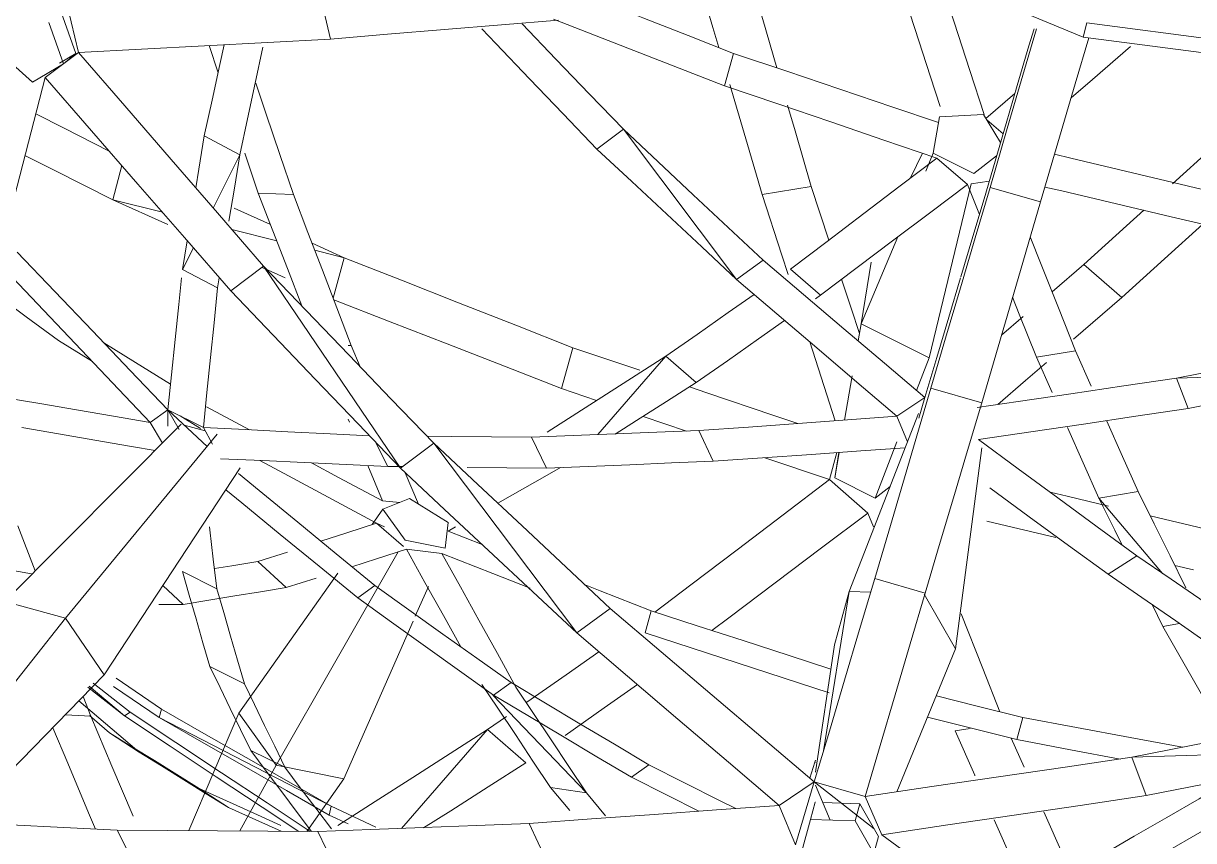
# Model space of a CAD drawing. Header units: inches. Extents: x -1427 to 2274, y -2183 to 260.
# Drawn here: x 790.158 to 793.726, y -436.696 to -434.205 of the extents above; entities that cross this region are included whole.
import ezdxf

# ---------------------------------------------------------------- set-up
doc = ezdxf.new("R2010")
doc.units = ezdxf.units.IN
doc.header["$MEASUREMENT"] = 0
doc.layers.add('G-IMPT', color=8, linetype='Continuous', lineweight=9)

# ---------------------------------------------------------------- blocks, each defined once
blk = doc.blocks.new('Family - ___-2596914-_A1004 - Light Fixture Schedule')
at = {"layer": 'G-IMPT'}
for p, q in [((-15.8724, -433.923), (-15.0913, -434.2466)), ((-17.3857, -434.2529), (-17.4207, -434.1068)), ((-18.1541, -434.2937), (-18.1876, -434.1537)), ((-18.2075, -434.1712), (-18.1627, -434.2973)), ((-18.2449, -434.2026), (-18.2001, -434.3287)), ((-15.0913, -434.2466), (-15.0797, -434.2034)), ((-15.0797, -434.2034), (-14.253, -434.3123)), ((-15.0913, -434.2466), (-14.253, -434.3569)), ((-18.3974, -434.2926), (-18.2944, -434.3843)), ((-18.2558, -434.3697), (-18.1541, -434.2937)), ((-18.2121, -434.3265), (-18.1627, -434.2973)), ((-18.2001, -434.3287), (-18.1627, -434.2973)), ((-17.7287, -434.3554), (-17.7563, -434.2726)), ((-16.1571, -434.2966), (-16.1843, -434.3955)), ((-18.2944, -434.3843), (-18.2001, -434.3287)), ((-15.3875, -434.4947), (-15.2995, -434.4193)), ((-15.548, -434.6012), (-15.5295, -434.4896)), ((-15.5295, -434.4896), (-15.3949, -434.4824)), ((-15.3949, -434.4824), (-15.3431, -434.568)), ((-15.3851, -434.4986), (-15.3354, -434.5418)), ((-17.6619, -434.6054), (-17.7707, -434.5482)), ((-16.574, -434.588), (-16.4931, -434.5277)), ((-16.1477, -434.986), (-16.4931, -434.5277)), ((-17.6619, -434.6054), (-17.7435, -434.7681)), ((-17.6061, -434.7225), (-17.6469, -434.6003)), ((-15.5815, -434.6004), (-15.6171, -434.6764)), ((-15.548, -434.6012), (-15.5713, -434.656)), ((-15.548, -434.6012), (-15.4248, -434.6629)), ((-15.4441, -434.6964), (-15.537, -434.6156)), ((-15.4248, -434.6629), (-15.3551, -434.6089)), ((-18.0219, -434.6387), (-18.0495, -434.7427)), ((-15.4324, -434.6945), (-15.5609, -435.2245)), ((-15.3776, -434.6856), (-15.4324, -434.6945)), ((-17.4988, -434.727), (-17.6061, -434.7225)), ((-15.9202, -434.7019), (-16.0701, -434.7262)), ((-15.9202, -434.7019), (-15.8666, -434.8657)), ((-15.4076, -434.7876), (-15.4441, -434.6964)), ((-15.375, -434.7053), (-15.2214, -434.749)), ((-17.8986, -434.7805), (-18.0495, -434.7427)), ((-17.8818, -434.8186), (-18.0495, -434.7427)), ((-17.68, -434.768), (-17.5693, -434.8179)), ((-17.55, -434.8678), (-17.6869, -434.8335)), ((-17.8229, -434.8676), (-17.8372, -434.9552)), ((-15.6562, -434.8562), (-15.7684, -435.1205)), ((-15.4273, -434.8548), (-15.4639, -434.9776)), ((-17.8041, -434.8892), (-17.8372, -434.9552)), ((-17.4421, -434.8752), (-17.3441, -434.9193)), ((-17.3441, -434.9193), (-17.4338, -434.8968)), ((-17.3441, -434.9193), (-17.3778, -435.043)), ((-16.1477, -434.986), (-16.0671, -434.9268)), ((-15.7684, -435.1205), (-15.7372, -434.9327)), ((-15.1858, -435.0235), (-15.0889, -434.9406)), ((-15.0889, -434.9406), (-14.9736, -435.0409)), ((-17.7301, -435.0113), (-17.8372, -434.9552)), ((-17.7301, -435.0113), (-17.725, -434.9806)), ((-17.69, -435.0205), (-17.5899, -434.9456)), ((-17.1727, -435.5612), (-17.5899, -434.9456)), ((-15.8919, -435.0338), (-15.9833, -434.9543)), ((-15.8919, -435.0338), (-15.9071, -435.0445)), ((-14.9736, -435.0409), (-15.1203, -435.1673)), ((-15.7773, -435.1731), (-15.7684, -435.1205)), ((-15.5609, -435.2245), (-15.7684, -435.1205)), ((-15.3402, -435.1558), (-15.2739, -435.099)), ((-18.112, -435.2359), (-18.2153, -435.1718)), ((-17.3226, -435.1874), (-17.3319, -435.1869)), ((-17.3226, -435.1874), (-17.2952, -435.2519)), ((-16.6468, -435.1937), (-16.6812, -435.3184)), ((-16.6468, -435.1937), (-16.4426, -435.2626)), ((-16.3634, -435.2195), (-16.5711, -435.4583)), ((-16.2706, -435.3003), (-16.3634, -435.2195)), ((-15.5993, -435.3243), (-15.5609, -435.2245)), ((-15.1143, -435.2034), (-15.2332, -435.2227)), ((-15.1859, -435.3301), (-15.2332, -435.2227)), ((-15.1143, -435.2034), (-15.0666, -435.3107)), ((-14.1962, -435.2664), (-14.8063, -435.2866)), ((-15.8185, -435.4144), (-15.7955, -435.2799)), ((-14.771, -435.3789), (-14.8063, -435.2866)), ((-16.5745, -435.3547), (-16.6812, -435.3184)), ((-15.4004, -435.3619), (-15.5561, -435.3175)), ((-17.7644, -435.3737), (-17.6328, -435.4439)), ((-15.5738, -435.3459), (-15.6589, -435.4029)), ((-15.5738, -435.3459), (-15.5926, -435.409)), ((-17.8823, -435.3831), (-17.9358, -435.4213)), ((-17.8819, -435.4334), (-17.8823, -435.3831)), ((-17.8476, -435.4434), (-17.8823, -435.3831)), ((-17.7619, -435.4944), (-17.8823, -435.3831)), ((-17.7735, -435.4369), (-17.8823, -435.3831)), ((-17.7823, -435.4404), (-17.8445, -435.4018)), ((-16.3001, -435.448), (-16.4325, -435.403)), ((-15.5933, -435.3948), (-15.8047, -435.9368)), ((-15.6267, -435.4804), (-15.6589, -435.4029)), ((-17.8415, -435.4272), (-18.3791, -435.9677)), ((-17.8986, -435.4845), (-17.9358, -435.4213)), ((-17.7677, -435.4475), (-17.8317, -435.4299)), ((-17.7456, -435.4877), (-17.7735, -435.4369)), ((-17.3278, -435.4208), (-17.3319, -435.4111)), ((-17.7314, -435.4575), (-18.1938, -436.0186)), ((-16.7272, -435.5611), (-16.7736, -435.4661)), ((-16.2193, -435.54), (-16.2629, -435.4466)), ((-15.7253, -435.6523), (-15.6593, -435.4805)), ((-17.2111, -435.5558), (-17.2491, -435.4813)), ((-17.1727, -435.5612), (-17.0707, -435.4852)), ((-16.635, -436.0632), (-17.0707, -435.4852)), ((-15.8421, -435.5137), (-15.8647, -435.596)), ((-15.8485, -435.5906), (-15.8353, -435.5132)), ((-15.8485, -435.5906), (-15.8357, -435.5133)), ((-15.4004, -435.499), (-15.4799, -436.1122)), ((-15.8647, -435.596), (-16.0618, -435.529)), ((-17.6612, -435.56), (-18.0755, -436.1913)), ((-17.2269, -435.6606), (-17.2722, -435.553)), ((-17.2111, -435.5558), (-17.1662, -435.5563)), ((-17.158, -435.5749), (-17.1174, -435.6704)), ((-15.7476, -435.6979), (-15.8647, -435.596)), ((-15.7253, -435.6523), (-15.8485, -435.5906)), ((-15.68, -435.6172), (-15.7253, -435.6523)), ((-17.1447, -435.6533), (-17.2259, -435.6862)), ((-17.0274, -435.7268), (-17.1447, -435.6533)), ((-14.9232, -435.6325), (-15.0439, -435.6521)), ((-14.8493, -435.8819), (-15.0439, -435.6521)), ((-17.2259, -435.6862), (-17.2589, -435.7331)), ((-17.1746, -435.6654), (-17.2269, -435.6606)), ((-17.1587, -435.7801), (-17.2259, -435.6862)), ((-17.2209, -435.74), (-17.2453, -435.7286)), ((-17.1638, -435.7998), (-17.2453, -435.7286)), ((-17.0274, -435.7268), (-17.0361, -435.8052)), ((-15.7307, -435.74), (-15.7476, -435.6979)), ((-15.1748, -435.7721), (-15.385, -435.7226)), ((-14.8865, -435.7066), (-14.7198, -435.7462)), ((-18.3391, -435.7366), (-18.2864, -435.8744)), ((-17.0045, -435.74), (-17.0277, -435.7531)), ((-17.0277, -435.7531), (-16.9232, -435.7941)), ((-17.0361, -435.8052), (-17.1587, -435.7801)), ((-17.6078, -435.8459), (-17.5171, -435.8166)), ((-17.1794, -435.8162), (-17.552, -436.4663)), ((-17.046, -435.8212), (-17.1542, -435.8082)), ((-15.0154, -435.8844), (-14.9273, -435.8285)), ((-17.521, -435.925), (-17.6078, -435.8459)), ((-14.7543, -435.8709), (-14.8117, -435.8574)), ((-17.8375, -435.8756), (-17.7329, -435.9283)), ((-17.3631, -435.8806), (-17.6651, -436.3083)), ((-17.4293, -435.8958), (-17.521, -435.925)), ((-15.5728, -435.9416), (-15.7264, -435.8978)), ((-17.8351, -435.9763), (-17.8969, -435.9191)), ((-17.3031, -435.9562), (-17.2509, -435.9189)), ((-17.0872, -435.9215), (-17.1273, -436.0126)), ((-15.8047, -435.9368), (-15.8831, -436.4229)), ((-15.8047, -435.9368), (-15.8495, -436.0995)), ((-15.8047, -435.9368), (-15.7387, -435.939)), ((-18.3791, -435.9677), (-18.1938, -436.0186)), ((-17.8351, -435.9763), (-17.9096, -435.9765)), ((-15.4799, -436.1122), (-15.5762, -435.9446)), ((-14.848, -436.0432), (-14.8812, -435.9769)), ((-16.635, -436.0632), (-16.5334, -435.9886)), ((-16.4087, -435.996), (-16.4267, -436.0633)), ((-18.1938, -436.0186), (-18.6834, -436.636)), ((-18.0755, -436.1913), (-18.1938, -436.0186)), ((-17.1336, -436.027), (-17.3455, -436.5085)), ((-14.7972, -436.0349), (-14.848, -436.0432)), ((-15.9071, -436.488), (-15.8495, -436.0995)), ((-15.6594, -436.5475), (-15.4799, -436.1122)), ((-18.5159, -436.642), (-18.0755, -436.1913)), ((-17.648, -436.2183), (-17.754, -436.1659)), ((-18.126, -436.2288), (-18.0144, -436.316)), ((-18.0144, -436.316), (-18.122, -436.2258)), ((-17.9966, -436.305), (-18.1096, -436.2166)), ((-17.9084, -436.321), (-18.0474, -436.2264)), ((-18.0396, -436.2013), (-17.9016, -436.2954)), ((-16.8888, -436.2527), (-16.8355, -436.2146)), ((-18.1399, -436.2572), (-18.1169, -436.3173)), ((-16.6053, -436.5511), (-16.8907, -436.2527)), ((-17.9016, -436.2954), (-17.9084, -436.321)), ((-18.1169, -436.3173), (-18.1941, -436.3127)), ((-18.0597, -436.3677), (-18.121, -436.3154)), ((-18.0144, -436.316), (-17.9966, -436.305)), ((-17.3836, -436.5915), (-17.9084, -436.321)), ((-17.6651, -436.3083), (-17.8183, -436.6659)), ((-17.6651, -436.3083), (-17.552, -436.4663)), ((-16.9071, -436.3578), (-16.8497, -436.3177)), ((-15.2749, -436.3211), (-15.2929, -436.3884)), ((-17.9694, -436.4266), (-18.0597, -436.3677)), ((-16.9071, -436.3578), (-17.169, -436.659)), ((-16.7901, -436.4597), (-16.9071, -436.3578)), ((-15.4361, -436.3544), (-15.4816, -436.3618)), ((-15.3109, -436.3839), (-15.2714, -436.4728)), ((-17.5255, -436.4723), (-17.6293, -436.4219)), ((-14.1736, -436.417), (-14.9431, -436.4424)), ((-14.8986, -436.5588), (-14.9431, -436.4424)), ((-17.552, -436.4663), (-17.6619, -436.667)), ((-17.3455, -436.5085), (-17.552, -436.4663)), ((-16.4154, -436.4654), (-16.4687, -436.5034)), ((-15.9092, -436.4573), (-15.9243, -436.5061)), ((-15.9071, -436.4506), (-15.9092, -436.4573)), ((-15.9071, -436.4579), (-15.9092, -436.4573)), ((-17.4579, -436.6685), (-17.3455, -436.5085)), ((-17.697, -436.5955), (-17.7861, -436.5374)), ((-16.6053, -436.5511), (-16.7152, -436.5343)), ((-16.6566, -436.6044), (-16.7152, -436.5343)), ((-15.9112, -436.5172), (-16.0185, -436.5891)), ((-15.9112, -436.5172), (-15.9685, -436.7093)), ((-15.7287, -436.66), (-15.9112, -436.5172)), ((-15.7556, -436.5616), (-15.9112, -436.5172)), ((-15.8629, -436.6337), (-15.9071, -436.5272)), ((-16.6053, -436.5511), (-16.5471, -436.6212)), ((-15.9082, -436.579), (-15.9227, -436.6317)), ((-15.9082, -436.579), (-15.9222, -436.6317)), ((-15.9071, -436.5791), (-15.9082, -436.579)), ((-15.7725, -436.5837), (-15.8852, -436.5798)), ((-15.7725, -436.5837), (-15.7865, -436.6363)), ((-15.7725, -436.5837), (-15.7153, -436.6833)), ((-15.7049, -436.6787), (-15.7556, -436.5616)), ((-17.3836, -436.5915), (-17.39, -436.6183)), ((-17.3319, -436.6453), (-17.39, -436.6183)), ((-17.3836, -436.5915), (-17.2476, -436.655)), ((-15.9685, -436.7093), (-16.0185, -436.5891)), ((-16.7253, -436.7619), (-16.7803, -436.6442)), ((-15.9222, -436.6317), (-15.9489, -436.7283)), ((-15.9222, -436.6317), (-15.7865, -436.6363)), ((-15.7865, -436.6363), (-15.7293, -436.7359)), ((-17.9763, -436.782), (-18.0363, -436.6643)), ((-17.366, -436.7886), (-17.4244, -436.6687)), ((-15.7293, -436.7359), (-15.7153, -436.6833))]:
    blk.add_line(p, q, dxfattribs=at)
at = {"layer": 'G-IMPT', "flags": 128}
for points in [[(-15.5275, -434.4588), (-15.5569, -434.3678), (-15.6046, -434.2206), (-15.6522, -434.0733)], [(-15.5292, -434.0652), (-15.4848, -434.2011), (-15.4367, -434.3484), (-15.3929, -434.4824)], [(-16.0889, -434.1228), (-16.0683, -434.1936), (-16.0253, -434.341)], [(-16.2021, -434.2789), (-16.2201, -434.2179), (-16.2427, -434.1413)], [(-17.3857, -434.2529), (-17.2119, -434.2384), (-17.0381, -434.2239), (-16.8643, -434.2094), (-16.6905, -434.195)], [(-16.1843, -434.3955), (-16.3226, -434.3416), (-16.4608, -434.2876), (-16.5991, -434.2337), (-16.7056, -434.1922)], [(-16.4796, -434.1697), (-16.4335, -434.1878), (-16.2953, -434.2422), (-16.1571, -434.2966)], [(-16.9246, -434.2215), (-16.8816, -434.2664), (-16.779, -434.3736), (-16.6765, -434.4808), (-16.574, -434.588)], [(-16.4931, -434.5277), (-16.596, -434.4208), (-16.6989, -434.3138), (-16.8018, -434.2069)], [(-15.2339, -434.2215), (-15.27, -434.3452), (-15.3225, -434.5252), (-15.375, -434.7053)], [(-15.241, -434.2215), (-15.2564, -434.2734), (-15.2923, -434.3948)], [(-18.1541, -434.2937), (-17.962, -434.2835), (-17.7699, -434.2733), (-17.5778, -434.2631), (-17.3857, -434.2529)], [(-15.2214, -434.749), (-15.1684, -434.5691), (-15.1154, -434.3892), (-15.074, -434.2489)], [(-17.5899, -434.9456), (-17.7309, -434.7826), (-17.872, -434.6197), (-18.013, -434.4567), (-18.1541, -434.2937)], [(-17.7101, -434.2701), (-17.7232, -434.3302), (-17.7469, -434.4392), (-17.7707, -434.5482)], [(-17.6619, -434.6054), (-17.6386, -434.4962), (-17.6153, -434.387), (-17.592, -434.2778)], [(-16.1571, -434.2966), (-15.9951, -434.3512), (-15.8332, -434.4059), (-15.6713, -434.4605), (-15.5325, -434.5073)], [(-14.9468, -434.2757), (-15.0631, -434.3759), (-15.1279, -434.4318)], [(-18.4273, -435.0323), (-18.3844, -434.8666), (-18.3415, -434.701), (-18.2986, -434.5354), (-18.2558, -434.3697)], [(-18.2558, -434.3697), (-18.1143, -434.5324), (-17.9729, -434.6951), (-17.8314, -434.8578), (-17.69, -435.0205)], [(-17.6136, -434.387), (-17.5817, -434.4815), (-17.5402, -434.6043), (-17.4988, -434.727)], [(-15.537, -434.6156), (-15.6988, -434.5606), (-15.8606, -434.5055), (-16.0225, -434.4505), (-16.1843, -434.3955)], [(-16.0701, -434.7262), (-16.1201, -434.5568), (-16.1688, -434.3918)], [(-15.2923, -434.3948), (-15.326, -434.5098), (-15.3598, -434.6248), (-15.3935, -434.7398), (-15.4273, -434.8548)], [(-18.2845, -434.4809), (-18.1984, -434.5245), (-18.0607, -434.5941)], [(-15.9923, -434.4543), (-15.9695, -434.5324), (-15.9202, -434.7019)], [(-14.8184, -434.6943), (-14.7, -434.5865), (-14.5704, -434.4685)], [(-17.7707, -434.5482), (-17.7873, -434.6499), (-17.7966, -434.7068)], [(-16.0671, -434.9268), (-16.1736, -434.8271), (-16.2801, -434.7273), (-16.3866, -434.6275), (-16.4931, -434.5277)], [(-16.574, -434.588), (-16.4674, -434.6875), (-16.3608, -434.787), (-16.2542, -434.8865), (-16.1477, -434.986)], [(-18.0495, -434.7427), (-18.2306, -434.6516), (-18.3174, -434.6079)], [(-17.696, -434.8083), (-17.679, -434.7069), (-17.6619, -434.6054)], [(-15.9833, -434.9543), (-15.8717, -434.8696), (-15.7601, -434.7849), (-15.6486, -434.7003), (-15.537, -434.6156)], [(-15.1787, -434.6042), (-15.1291, -434.616), (-14.9625, -434.6555), (-14.7959, -434.6951), (-14.6293, -434.7346)], [(-17.4731, -435.0664), (-17.5175, -434.9518), (-17.5618, -434.8372), (-17.6061, -434.7225)], [(-17.4988, -434.727), (-17.4547, -434.8421), (-17.4107, -434.9572), (-17.3666, -435.0723), (-17.3226, -435.1874)], [(-15.991, -434.9709), (-16.01, -434.912), (-16.0701, -434.7262)], [(-15.4441, -434.6964), (-15.5561, -434.7807), (-15.668, -434.8651), (-15.7799, -434.9494), (-15.8919, -435.0338)], [(-15.375, -434.7053), (-15.4203, -434.8583), (-15.4655, -435.0114), (-15.5108, -435.1644), (-15.5561, -435.3175)], [(-14.6566, -434.8335), (-14.8233, -434.7943), (-14.99, -434.7551), (-15.1567, -434.716), (-15.2081, -434.7039)], [(-15.4004, -435.3619), (-15.3557, -435.2087), (-15.3109, -435.0555), (-15.2661, -434.9023), (-15.2214, -434.749)], [(-15.0889, -434.9406), (-14.9593, -434.8226), (-14.9067, -434.7747)], [(-14.7261, -434.8171), (-14.8434, -434.9232), (-14.9736, -435.0409)], [(-15.2525, -434.8554), (-15.2189, -434.9401), (-15.1666, -435.0718), (-15.1143, -435.2034)], [(-17.8823, -435.3831), (-17.9969, -435.2628), (-18.1116, -435.1426), (-18.2262, -435.0223), (-18.3408, -434.902)], [(-18.3936, -434.9397), (-18.2792, -435.0601), (-18.1647, -435.1805), (-18.0502, -435.3009), (-17.9358, -435.4213)], [(-17.3441, -434.9193), (-17.1698, -434.9879), (-16.9954, -435.0565), (-16.8211, -435.1251), (-16.6468, -435.1937)], [(-15.5738, -435.3459), (-15.6972, -435.2412), (-15.8205, -435.1364), (-15.9438, -435.0316), (-16.0671, -434.9268)], [(-17.8399, -434.9806), (-17.8485, -435.0622), (-17.8598, -435.1692), (-17.871, -435.2761), (-17.8823, -435.3831)], [(-17.5239, -434.9806), (-17.5464, -434.9704), (-17.5942, -434.9488)], [(-17.0707, -435.4852), (-17.2005, -435.3503), (-17.3303, -435.2154), (-17.4601, -435.0805), (-17.5899, -434.9456)], [(-15.4648, -434.9806), (-15.5006, -435.1004), (-15.5372, -435.2232), (-15.5738, -435.3459)], [(-17.7735, -435.4369), (-17.7626, -435.3305), (-17.7518, -435.2241), (-17.741, -435.1177), (-17.7301, -435.0113)], [(-16.1477, -434.986), (-16.0255, -435.0902), (-15.9033, -435.1944), (-15.7811, -435.2987), (-15.6589, -435.4029)], [(-15.8276, -434.9853), (-15.7988, -435.0733), (-15.7735, -435.1508)], [(-18.2153, -435.1718), (-18.3137, -435.0993), (-18.412, -435.0267)], [(-17.69, -435.0205), (-17.5606, -435.1556), (-17.4313, -435.2908), (-17.302, -435.426), (-17.1727, -435.5612)], [(-16.6812, -435.3184), (-16.8556, -435.2504), (-17.03, -435.1824), (-17.2044, -435.1144), (-17.3762, -435.0473)], [(-16.3634, -435.2195), (-16.2684, -435.1532), (-16.1734, -435.0869), (-16.0941, -435.0316)], [(-15.2332, -435.2227), (-15.2859, -435.0911), (-15.3064, -435.0401)], [(-16.0013, -435.1108), (-16.0813, -435.1671), (-16.176, -435.2337), (-16.2706, -435.3003)], [(-18.0774, -435.1784), (-17.9807, -435.2388), (-17.8741, -435.3053)], [(-15.8469, -435.4165), (-15.8899, -435.2835), (-15.9246, -435.1763)], [(-14.2311, -435.173), (-14.3749, -435.2014), (-14.5187, -435.2298), (-14.6625, -435.2582), (-14.8063, -435.2866)], [(-16.7254, -435.4513), (-16.6349, -435.3933), (-16.5444, -435.3354), (-16.4539, -435.2775), (-16.3634, -435.2195)], [(-15.2031, -435.2386), (-15.267, -435.2938), (-15.3515, -435.3666)], [(-14.771, -435.3789), (-14.6273, -435.3508), (-14.4836, -435.3227), (-14.3399, -435.2946), (-14.1962, -435.2664)], [(-16.2706, -435.3003), (-16.3616, -435.358), (-16.4525, -435.4157), (-16.5182, -435.4574)], [(-14.8063, -435.2866), (-14.9673, -435.3102), (-15.1284, -435.3339), (-15.2894, -435.3575), (-15.414, -435.3758)], [(-16.2915, -435.3135), (-16.2383, -435.3315), (-16.0341, -435.4004), (-15.9609, -435.4251)], [(-15.5561, -435.3175), (-15.5987, -435.4626), (-15.6412, -435.6077), (-15.6838, -435.7527), (-15.7264, -435.8978)], [(-17.9358, -435.4213), (-18.0478, -435.4023), (-18.1599, -435.3833), (-18.2719, -435.3643), (-18.384, -435.3453)], [(-15.5728, -435.9416), (-15.5297, -435.7967), (-15.4866, -435.6517), (-15.4435, -435.5068), (-15.4004, -435.3619)], [(-15.6589, -435.4029), (-15.8099, -435.4138), (-15.9609, -435.4247), (-16.1119, -435.4357), (-16.2629, -435.4466)], [(-15.4102, -435.4739), (-15.2504, -435.4502), (-15.0906, -435.4264), (-14.9308, -435.4027), (-14.771, -435.3789)], [(-18.3271, -435.4372), (-18.2157, -435.4563), (-18.1042, -435.4755), (-17.9928, -435.4947), (-17.9209, -435.507)], [(-17.2675, -435.4621), (-17.3874, -435.4561), (-17.5161, -435.4497), (-17.6448, -435.4433), (-17.7735, -435.4369)], [(-15.0439, -435.6521), (-15.0912, -435.5448), (-15.1386, -435.4374)], [(-15.0188, -435.418), (-14.971, -435.5252), (-14.9232, -435.6325)], [(-16.7736, -435.4661), (-16.8948, -435.4652), (-17.0161, -435.4643), (-17.0913, -435.4637)], [(-16.2629, -435.4466), (-16.3905, -435.4515), (-16.5182, -435.4563), (-16.6459, -435.4612), (-16.7736, -435.4661)], [(-14.9273, -435.8285), (-15.0481, -435.7398), (-15.1688, -435.6512), (-15.2895, -435.5626), (-15.4102, -435.4739)], [(-16.5334, -435.9886), (-16.6677, -435.8628), (-16.802, -435.7369), (-16.9363, -435.6111), (-17.0707, -435.4852)], [(-16.2193, -435.54), (-16.0693, -435.5295), (-15.9193, -435.5191), (-15.7693, -435.5086), (-15.634, -435.4992)], [(-17.7212, -435.532), (-17.5937, -435.538), (-17.4662, -435.5439), (-17.3386, -435.5499), (-17.2111, -435.5558)], [(-17.2453, -435.7286), (-17.3795, -435.6566), (-17.5138, -435.5845), (-17.6011, -435.5376)], [(-17.4435, -435.545), (-17.3612, -435.5889), (-17.2269, -435.6606)], [(-16.7272, -435.5611), (-16.6002, -435.5558), (-16.4732, -435.5505), (-16.3463, -435.5452), (-16.2193, -435.54)], [(-17.2509, -435.9189), (-17.3685, -435.8222), (-17.486, -435.7255), (-17.6036, -435.6287), (-17.6663, -435.5772)], [(-17.1727, -435.5612), (-17.0383, -435.6867), (-16.9038, -435.8122), (-16.7694, -435.9377), (-16.635, -436.0632)], [(-16.9692, -435.5585), (-16.8482, -435.5598), (-16.7272, -435.5611)], [(-16.6844, -435.5593), (-16.7326, -435.5865), (-16.831, -435.642), (-16.8761, -435.6675)], [(-16.3968, -435.9998), (-16.2869, -435.9164), (-16.1462, -435.8096), (-16.0054, -435.7028), (-15.8647, -435.596)], [(-15.3758, -435.6213), (-15.2557, -435.709), (-15.1355, -435.7967), (-15.0154, -435.8844)], [(-17.7051, -435.627), (-17.6567, -435.6667), (-17.5389, -435.7632), (-17.421, -435.8597), (-17.3031, -435.9562)], [(-15.1922, -435.634), (-15.1401, -435.6464), (-15.014, -435.6763)], [(-14.972, -435.7957), (-14.9949, -435.7499), (-15.0439, -435.6521)], [(-14.9232, -435.6325), (-14.8747, -435.7303), (-14.8262, -435.8281), (-14.7777, -435.9258)], [(-17.4153, -435.7836), (-17.3359, -435.758), (-17.2453, -435.7286)], [(-15.7476, -435.6979), (-15.8888, -435.8043), (-16.03, -435.9107), (-16.1712, -436.0171), (-16.2229, -436.0561)], [(-17.7329, -435.9283), (-17.7433, -435.8387), (-17.7537, -435.7492), (-17.7548, -435.74)], [(-17.1542, -435.8082), (-17.2459, -435.8374), (-17.3209, -435.8613)], [(-16.9887, -436.1055), (-17.0417, -436.0103), (-17.0979, -435.9092), (-17.1542, -435.8082)], [(-16.7769, -435.9264), (-16.8912, -435.8818), (-17.046, -435.8212)], [(-17.046, -435.8212), (-16.9898, -435.923), (-16.9335, -436.0247), (-16.8772, -436.1264), (-16.821, -436.2281)], [(-14.5113, -436.1133), (-14.6153, -436.0421), (-14.7193, -435.9709), (-14.8233, -435.8997), (-14.9273, -435.8285)], [(-18.537, -435.8389), (-18.4571, -435.8536), (-18.3772, -435.8684), (-18.2973, -435.8831)], [(-17.74, -435.8669), (-17.6864, -435.8584), (-17.6078, -435.8459)], [(-17.8375, -435.8756), (-17.8166, -435.9482), (-17.7957, -436.0207), (-17.7748, -436.0933), (-17.754, -436.1659)], [(-15.7264, -435.8978), (-15.7726, -436.0527), (-15.8188, -436.2075), (-15.865, -436.3624), (-15.9112, -436.5172)], [(-15.0154, -435.8844), (-14.9121, -435.9556), (-14.8089, -436.0268), (-14.7057, -436.098), (-14.6025, -436.1692)], [(-17.521, -435.925), (-17.5995, -435.9378), (-17.678, -435.9506), (-17.7566, -435.9635), (-17.8351, -435.9763)], [(-17.648, -436.2183), (-17.6692, -436.1458), (-17.6904, -436.0733), (-17.7116, -436.0008), (-17.7329, -435.9283)], [(-16.8355, -436.2146), (-16.9393, -436.1406), (-17.0432, -436.0667), (-17.147, -435.9928), (-17.2509, -435.9189)], [(-16.6097, -435.9171), (-16.5634, -435.9353), (-16.4087, -435.996)], [(-15.7556, -436.5616), (-15.7099, -436.4066), (-15.6642, -436.2516), (-15.6185, -436.0966), (-15.5728, -435.9416)], [(-17.3031, -435.9562), (-17.1996, -436.0303), (-17.096, -436.1044), (-16.9924, -436.1785), (-16.8888, -436.2527)], [(-15.9112, -436.5172), (-16.0668, -436.3851), (-16.2223, -436.2529), (-16.3778, -436.1208), (-16.5334, -435.9886)], [(-16.4087, -435.996), (-16.2683, -436.0414), (-16.128, -436.0868), (-15.9877, -436.1321), (-15.8605, -436.1733)], [(-15.4635, -436.0054), (-15.3975, -436.1714), (-15.3451, -436.3035)], [(-14.6774, -436.3432), (-14.7343, -436.2432), (-14.7911, -436.1432), (-14.848, -436.0432)], [(-16.635, -436.0632), (-16.4808, -436.1946), (-16.3267, -436.3261), (-16.1726, -436.4576), (-16.0185, -436.5891)], [(-15.8656, -436.2458), (-16.0058, -436.2001), (-16.1461, -436.1545), (-16.2864, -436.1089), (-16.4267, -436.0633)], [(-16.7873, -436.2741), (-16.6674, -436.1905), (-16.5675, -436.1208)], [(-17.754, -436.1659), (-17.7228, -436.2299), (-17.6916, -436.2939), (-17.6605, -436.3579), (-17.6293, -436.4219)], [(-17.5255, -436.4723), (-17.5561, -436.4088), (-17.5868, -436.3453), (-17.6174, -436.2818), (-17.648, -436.2183)], [(-16.7152, -436.5343), (-16.7687, -436.4538), (-16.8222, -436.3733), (-16.8757, -436.2928), (-16.9241, -436.2201)], [(-16.4154, -436.4654), (-16.5204, -436.4027), (-16.6254, -436.34), (-16.7304, -436.2773), (-16.8355, -436.2146)], [(-16.821, -436.2281), (-16.767, -436.3088), (-16.7131, -436.3896), (-16.6592, -436.4704), (-16.6053, -436.5511)], [(-16.4504, -436.2206), (-16.5512, -436.2916), (-16.6707, -436.3757)], [(-16.8888, -436.2527), (-16.7838, -436.3153), (-16.6787, -436.378), (-16.5737, -436.4407), (-16.4687, -436.5034)], [(-15.5388, -436.2549), (-15.418, -436.2852), (-15.2749, -436.3211)], [(-18.1528, -436.2704), (-18.0926, -436.3216), (-18.031, -436.3741), (-17.9694, -436.4266)], [(-17.9016, -436.2954), (-17.7721, -436.3694), (-17.6426, -436.4434), (-17.5131, -436.5174), (-17.3836, -436.5915)], [(-14.2176, -436.2991), (-14.399, -436.335), (-14.5803, -436.3708), (-14.7617, -436.4066), (-14.9431, -436.4424)], [(-18.1169, -436.3173), (-18.0522, -436.4697), (-17.9874, -436.6221)], [(-18.0144, -436.316), (-17.8743, -436.4088), (-17.7341, -436.5017), (-17.5939, -436.5946), (-17.4826, -436.6683)], [(-17.4475, -436.6686), (-17.5789, -436.5816), (-17.7181, -436.4894), (-17.8574, -436.3972), (-17.9966, -436.305)], [(-17.39, -436.6183), (-17.5196, -436.544), (-17.6492, -436.4696), (-17.7788, -436.3953), (-17.9084, -436.321)], [(-15.2929, -436.3884), (-15.4361, -436.3528), (-15.5658, -436.3205)], [(-15.2749, -436.3211), (-15.1113, -436.3516), (-14.9477, -436.3822), (-14.7885, -436.4119)], [(-18.1028, -436.661), (-18.1235, -436.6117), (-18.1872, -436.4605), (-18.2328, -436.3522)], [(-17.7861, -436.5374), (-17.8545, -436.495), (-17.9229, -436.4525), (-17.9913, -436.4101), (-18.0597, -436.3677)], [(-17.3637, -436.6501), (-17.2496, -436.577), (-17.1354, -436.5039), (-17.0213, -436.4308), (-16.9071, -436.3578)], [(-15.421, -436.4993), (-15.4219, -436.4972), (-15.4816, -436.3618)], [(-14.9783, -436.4476), (-15.1293, -436.4192), (-15.2929, -436.3884)], [(-17.9694, -436.4266), (-17.9013, -436.4688), (-17.8332, -436.511), (-17.7651, -436.5533), (-17.697, -436.5955)], [(-17.6293, -436.4219), (-17.5819, -436.4848), (-17.5345, -436.5478), (-17.4871, -436.6108), (-17.4436, -436.6686)], [(-14.9431, -436.4424), (-15.1462, -436.4722), (-15.3494, -436.502), (-15.5525, -436.5318), (-15.7556, -436.5616)], [(-14.8986, -436.5588), (-14.7174, -436.5233), (-14.5361, -436.4879), (-14.3548, -436.4524), (-14.1736, -436.417)], [(-17.3831, -436.6604), (-17.4306, -436.5977), (-17.478, -436.535), (-17.5255, -436.4723)], [(-16.7901, -436.4597), (-16.9048, -436.5324), (-17.0194, -436.6052), (-17.1023, -436.6578)], [(-16.1498, -436.5986), (-16.1975, -436.5747), (-16.3065, -436.52), (-16.4154, -436.4654)], [(-16.4687, -436.5034), (-16.3598, -436.5581), (-16.2628, -436.6067)], [(-15.0341, -436.7404), (-14.9352, -436.6831), (-14.8364, -436.6259), (-14.7375, -436.5687), (-14.6387, -436.5114)], [(-17.5369, -436.6499), (-17.6199, -436.6124), (-17.703, -436.5749), (-17.7861, -436.5374)], [(-15.7049, -436.6787), (-15.5033, -436.6487), (-15.3017, -436.6187), (-15.1002, -436.5888), (-14.8986, -436.5588)], [(-14.5386, -436.5581), (-14.6371, -436.6147), (-14.7356, -436.6714), (-14.834, -436.7281), (-14.9325, -436.7848)], [(-17.697, -436.5955), (-17.6136, -436.6332), (-17.5368, -436.6679)], [(-16.0185, -436.5891), (-16.209, -436.6028), (-16.3994, -436.6166), (-16.5898, -436.6304), (-16.7803, -436.6442)], [(-15.2111, -436.6081), (-15.1509, -436.7434), (-15.1295, -436.7913)], [(-18.0363, -436.6643), (-18.1986, -436.6562), (-18.361, -436.6481), (-18.5233, -436.6401), (-18.6856, -436.632)], [(-16.7803, -436.6442), (-16.9413, -436.6503), (-17.1023, -436.6565), (-17.2634, -436.6626), (-17.4244, -436.6687)], [(-15.2663, -436.8502), (-15.3025, -436.768), (-15.3622, -436.6326)], [(-17.4244, -436.6687), (-17.5774, -436.6676), (-17.7304, -436.6665), (-17.8833, -436.6654), (-18.0363, -436.6643)], [(-15.0958, -437.1259), (-15.248, -437.0141), (-15.4003, -436.9023), (-15.5526, -436.7905), (-15.7049, -436.6787)]]:
    blk.add_lwpolyline(points, dxfattribs=at)

msp = doc.modelspace()

# ---------------------------------------------------------------- block references
at = {"color": 250, "lineweight": 20}
msp.add_blockref('Family - ___-2596914-_A1004 - Light Fixture Schedule', (808.4802, 0), dxfattribs=at)

doc.saveas('drawing.dxf')
